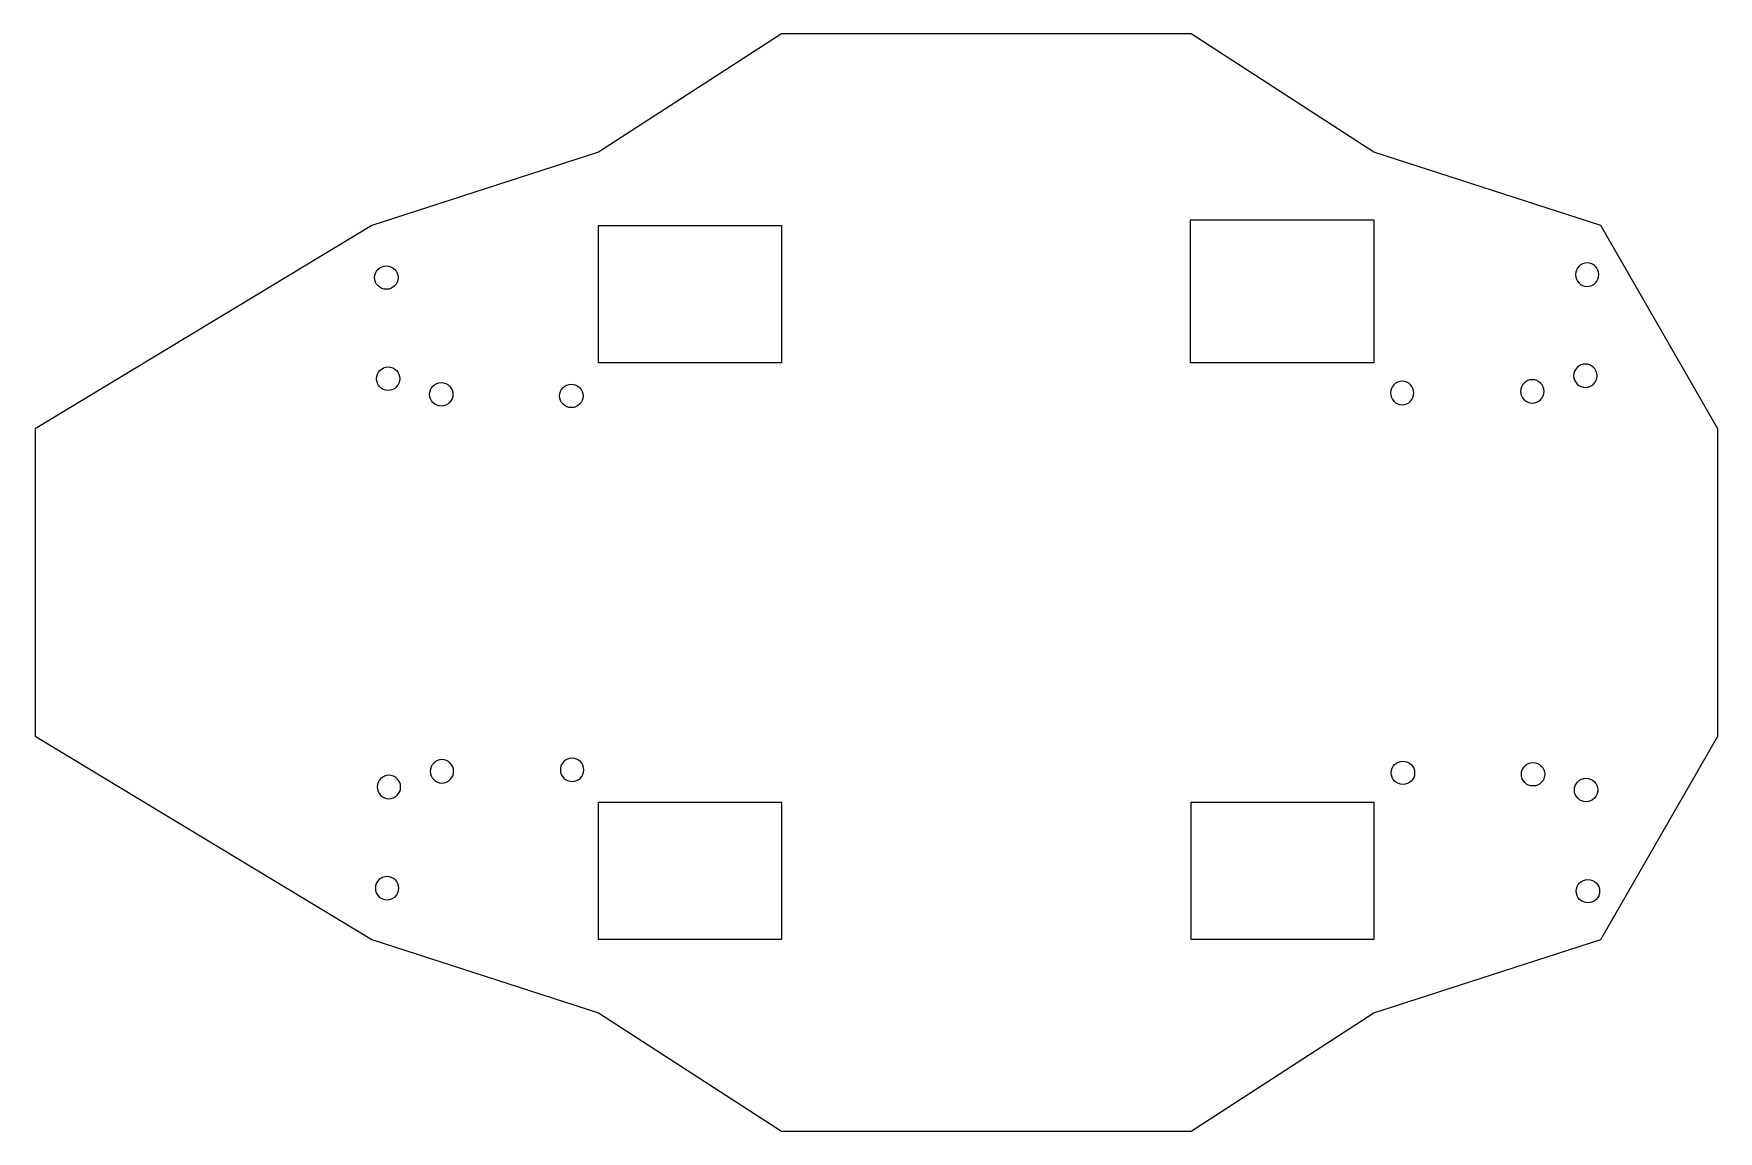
# Paper-space layout 'Page 1' of a CAD drawing. Header units: millimetres. Extents: x 18 to 249, y 22 to 172.
import ezdxf

# ---------------------------------------------------------------- set-up
doc = ezdxf.new("R2010")
doc.units = ezdxf.units.MM
doc.linetypes.add('LT_0', pattern=[0])
doc.layers.add('Default', color=7, linetype='Continuous')

psp = doc.layouts.new('Page 1')

# ---------------------------------------------------------------- linework, layer by layer
at = {"layer": 'Default', "color": 18, "linetype": 'LT_0', "lineweight": 15, "ltscale": 0.5, "true_color": 0x000000, "transparency": 33554687}
for p, q in [((120.5, 172.33), (95.5, 156.13)), ((176.5, 172.33), (120.5, 172.33)), ((201.5, 156.13), (176.5, 172.33)), ((95.5, 156.13), (64.5, 146.13)), ((232.5, 146.13), (201.5, 156.13)), ((64.5, 146.13), (18.5, 118.33)), ((95.5, 146.13), (120.5, 146.13)), ((95.5, 127.33), (95.5, 146.13)), ((120.5, 146.13), (120.5, 127.33)), ((176.44, 146.91), (201.5, 146.91)), ((176.44, 127.33), (176.44, 146.91)), ((201.5, 146.91), (201.5, 127.33)), ((248.5, 118.33), (232.5, 146.13)), ((120.5, 127.33), (95.5, 127.33)), ((201.5, 127.33), (176.44, 127.33)), ((18.5, 118.33), (18.5, 76.33)), ((248.5, 76.33), (248.5, 118.33)), ((95.5, 67.33), (120.5, 67.33)), ((95.5, 48.53), (95.5, 67.33)), ((120.5, 67.33), (120.5, 48.53)), ((176.5, 67.33), (201.5, 67.33)), ((176.5, 48.53), (176.5, 67.33)), ((201.5, 67.33), (201.5, 48.53)), ((64.5, 48.53), (95.5, 38.53)), ((120.5, 48.53), (95.5, 48.53)), ((201.5, 48.53), (176.5, 48.53)), ((95.5, 38.53), (120.5, 22.33)), ((176.5, 22.33), (201.5, 38.53)), ((120.5, 22.33), (176.5, 22.33))]:
    psp.add_line(p, q, dxfattribs=at)
at = {"layer": 'Default', "color": 18, "linetype": 'LT_0', "lineweight": 15, "true_color": 0x000000}
for points in [[(64.9, 139), (64.9, 139.88), (65.62, 140.6), (66.5, 140.6)], [(66.5, 140.6), (67.38, 140.6), (68.1, 139.88), (68.1, 139)], [(230.65, 141), (229.77, 141), (229.05, 140.29), (229.05, 139.4)], [(232.25, 139.4), (232.25, 140.29), (231.53, 141), (230.65, 141)], [(66.5, 137.4), (65.62, 137.4), (64.9, 138.12), (64.9, 139)], [(68.1, 139), (68.1, 138.12), (67.38, 137.4), (66.5, 137.4)], [(229.05, 139.4), (229.05, 138.52), (229.77, 137.8), (230.65, 137.8)], [(230.65, 137.8), (231.53, 137.8), (232.25, 138.52), (232.25, 139.4)], [(65.15, 125.18), (65.15, 126.06), (65.87, 126.78), (66.75, 126.78)], [(66.75, 126.78), (67.63, 126.78), (68.35, 126.06), (68.35, 125.18)], [(230.4, 127.18), (229.52, 127.18), (228.8, 126.47), (228.8, 125.58)], [(232, 125.58), (232, 126.47), (231.28, 127.18), (230.4, 127.18)], [(66.75, 123.58), (65.87, 123.58), (65.15, 124.3), (65.15, 125.18)], [(68.35, 125.18), (68.35, 124.3), (67.63, 123.58), (66.75, 123.58)], [(72.4, 123.04), (72.4, 123.92), (73.12, 124.64), (74, 124.64)], [(74, 124.64), (74.88, 124.64), (75.6, 123.92), (75.6, 123.04)], [(90.19, 122.83), (90.19, 123.71), (90.91, 124.43), (91.79, 124.43)], [(91.79, 124.43), (92.67, 124.43), (93.39, 123.71), (93.39, 122.83)], [(205.36, 124.83), (204.48, 124.83), (203.76, 124.12), (203.76, 123.23)], [(206.96, 123.23), (206.96, 124.12), (206.24, 124.83), (205.36, 124.83)], [(223.15, 125.04), (222.27, 125.04), (221.55, 124.32), (221.55, 123.44)], [(224.75, 123.44), (224.75, 124.32), (224.03, 125.04), (223.15, 125.04)], [(228.8, 125.58), (228.8, 124.7), (229.52, 123.98), (230.4, 123.98)], [(230.4, 123.98), (231.28, 123.98), (232, 124.7), (232, 125.58)], [(74, 121.44), (73.12, 121.44), (72.4, 122.15), (72.4, 123.04)], [(75.6, 123.04), (75.6, 122.15), (74.88, 121.44), (74, 121.44)], [(91.79, 121.23), (90.91, 121.23), (90.19, 121.95), (90.19, 122.83)], [(93.39, 122.83), (93.39, 121.95), (92.67, 121.23), (91.79, 121.23)], [(203.76, 123.23), (203.76, 122.35), (204.48, 121.63), (205.36, 121.63)], [(205.36, 121.63), (206.24, 121.63), (206.96, 122.35), (206.96, 123.23)], [(221.55, 123.44), (221.55, 122.56), (222.27, 121.84), (223.15, 121.84)], [(223.15, 121.84), (224.03, 121.84), (224.75, 122.56), (224.75, 123.44)], [(18.5, 76.33), (18.5, 76.33), (64.5, 48.53), (64.5, 48.53)], [(232.5, 48.53), (232.5, 48.53), (248.5, 76.33), (248.5, 76.33)], [(74.1, 73.12), (73.22, 73.12), (72.5, 72.4), (72.5, 71.52)], [(72.5, 71.52), (72.5, 70.64), (73.22, 69.92), (74.1, 69.92)], [(75.7, 71.52), (75.7, 72.4), (74.98, 73.12), (74.1, 73.12)], [(74.1, 69.92), (74.98, 69.92), (75.7, 70.64), (75.7, 71.52)], [(91.89, 73.33), (91.01, 73.33), (90.29, 72.61), (90.29, 71.73)], [(90.29, 71.73), (90.29, 70.85), (91.01, 70.13), (91.89, 70.13)], [(93.49, 71.73), (93.49, 72.61), (92.77, 73.33), (91.89, 73.33)], [(91.89, 70.13), (92.77, 70.13), (93.49, 70.85), (93.49, 71.73)], [(203.86, 71.32), (203.86, 72.21), (204.58, 72.92), (205.46, 72.92)], [(205.46, 72.92), (206.34, 72.92), (207.06, 72.21), (207.06, 71.32)], [(221.65, 71.12), (221.65, 72), (222.37, 72.72), (223.25, 72.72)], [(223.25, 72.72), (224.13, 72.72), (224.85, 72), (224.85, 71.12)], [(66.85, 70.98), (65.97, 70.98), (65.25, 70.26), (65.25, 69.38)], [(65.25, 69.38), (65.25, 68.5), (65.97, 67.78), (66.85, 67.78)], [(68.45, 69.38), (68.45, 70.26), (67.73, 70.98), (66.85, 70.98)], [(66.85, 67.78), (67.73, 67.78), (68.45, 68.5), (68.45, 69.38)], [(205.46, 69.72), (204.58, 69.72), (203.86, 70.44), (203.86, 71.32)], [(207.06, 71.32), (207.06, 70.44), (206.34, 69.72), (205.46, 69.72)], [(223.25, 69.52), (222.37, 69.52), (221.65, 70.23), (221.65, 71.12)], [(224.85, 71.12), (224.85, 70.23), (224.13, 69.52), (223.25, 69.52)], [(228.9, 68.97), (228.9, 69.86), (229.62, 70.57), (230.5, 70.57)], [(230.5, 70.57), (231.38, 70.57), (232.1, 69.86), (232.1, 68.97)], [(230.5, 67.37), (229.62, 67.37), (228.9, 68.09), (228.9, 68.97)], [(232.1, 68.97), (232.1, 68.09), (231.38, 67.37), (230.5, 67.37)], [(66.6, 57.16), (65.72, 57.16), (65, 56.44), (65, 55.56)], [(65, 55.56), (65, 54.68), (65.72, 53.96), (66.6, 53.96)], [(68.2, 55.56), (68.2, 56.44), (67.48, 57.16), (66.6, 57.16)], [(66.6, 53.96), (67.48, 53.96), (68.2, 54.68), (68.2, 55.56)], [(229.15, 55.15), (229.15, 56.04), (229.87, 56.75), (230.75, 56.75)], [(230.75, 56.75), (231.63, 56.75), (232.35, 56.04), (232.35, 55.15)], [(230.75, 53.55), (229.87, 53.55), (229.15, 54.27), (229.15, 55.15)], [(232.35, 55.15), (232.35, 54.27), (231.63, 53.55), (230.75, 53.55)], [(201.5, 38.53), (201.5, 38.53), (232.5, 48.53), (232.5, 48.53)]]:
    psp.add_open_spline(points, degree=3, dxfattribs=at)

doc.saveas('drawing.dxf')
